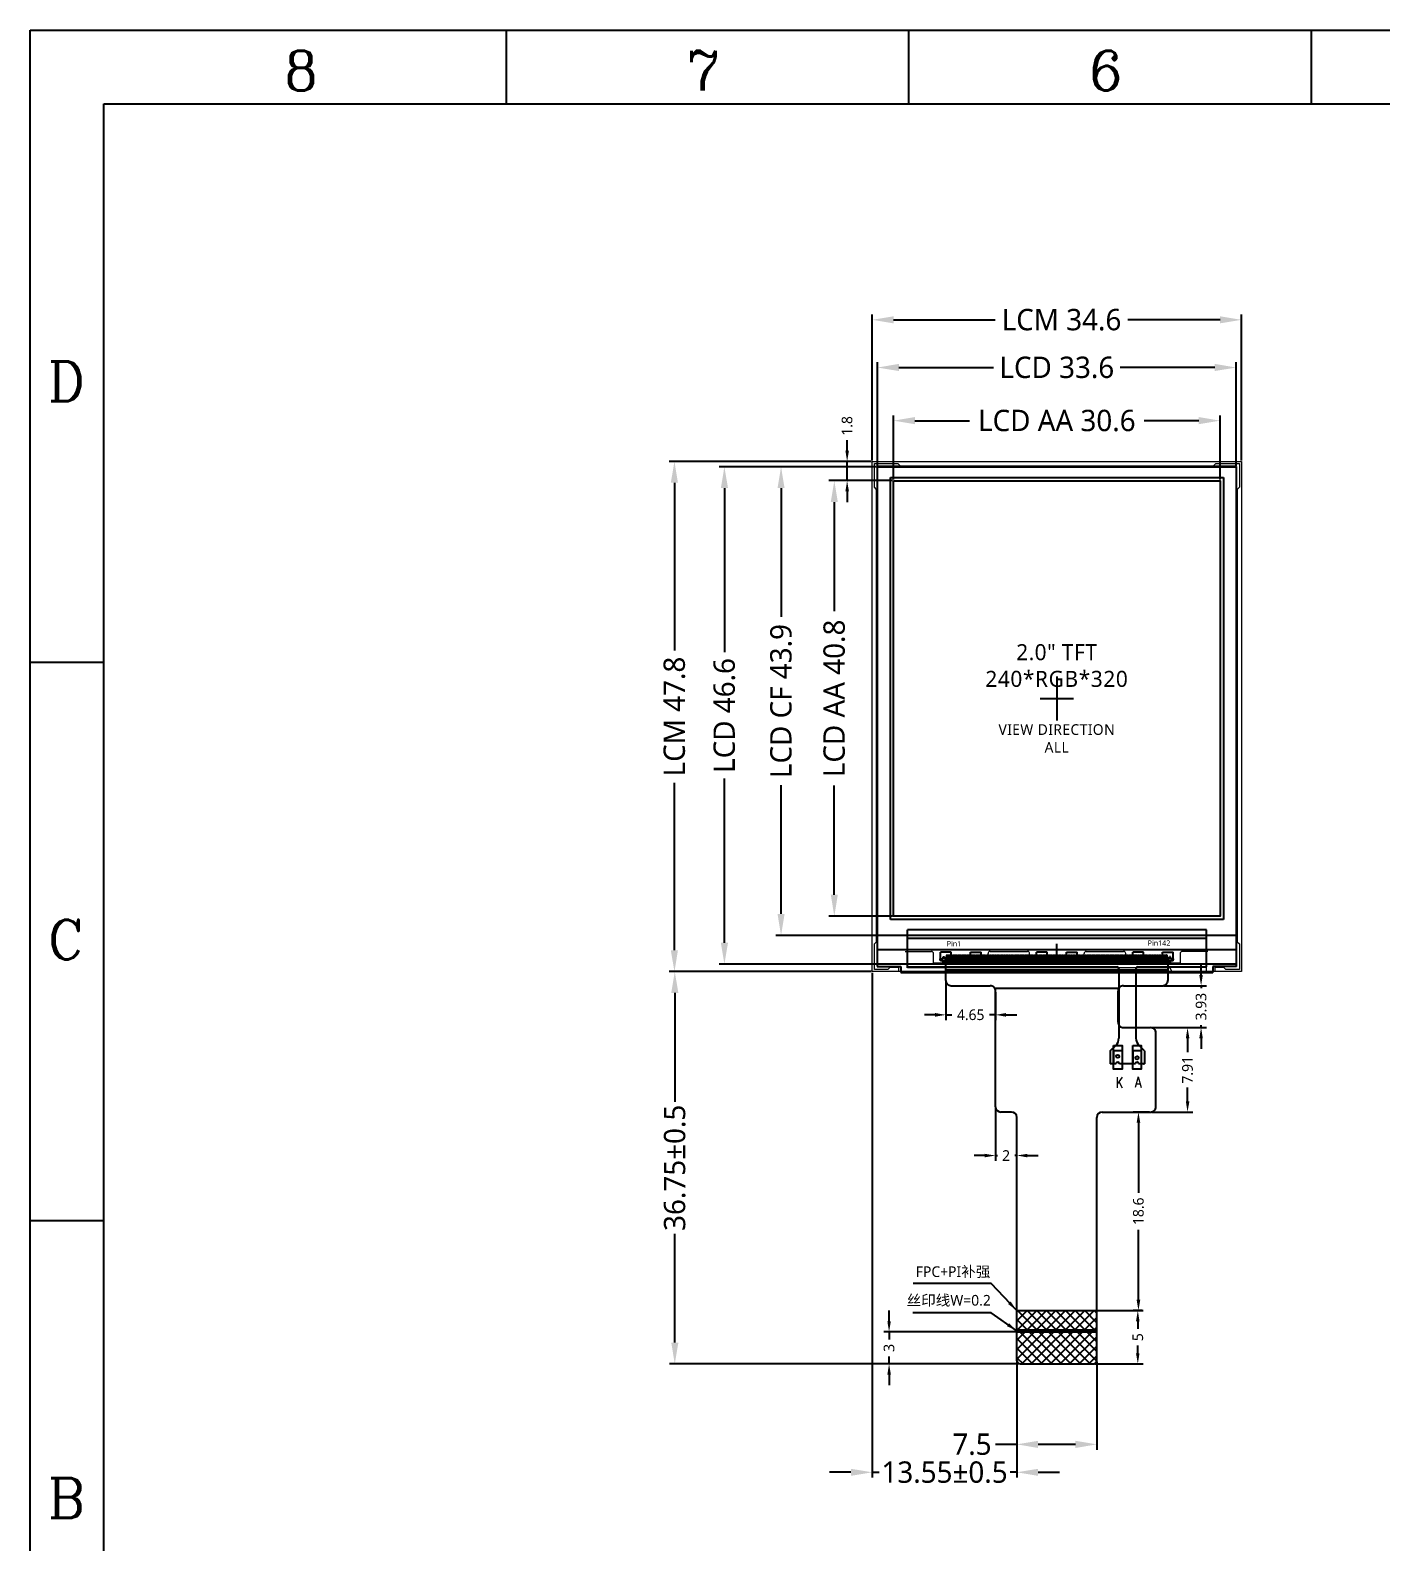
# Model space of a CAD drawing. Header units: millimetres. Extents: x 357 to 672, y 289 to 512.
# Drawn here: x 356.6 to 483.1, y 370.5 to 512.1 of the extents above; entities that cross this region are included whole.
import ezdxf

# ---------------------------------------------------------------- set-up
doc = ezdxf.new("R2010")
doc.units = ezdxf.units.MM
for name, color, linetype in [('1-标准图框', 40, 'Continuous'), ('2-BL', 7, 'Continuous'), ('2-BL-FPC', 40, 'Continuous'), ('3-LCD', 7, 'Continuous'), ('3-LCD-FPC', 7, 'Continuous'), ('6-标注', 7, 'Continuous')]:
    doc.layers.add(name, color=color, linetype=linetype)
doc.styles.add('HZ0', font='TXT.shx', dxfattribs={"width": 0.8, "bigfont": 'HZTXT0.shx'})
doc.styles.add('PIN文字1', font='', dxfattribs={"height": 4})
doc.styles.add('ROMANC', font='romanc.shx', dxfattribs={"bigfont": 'gbcbig.shx'})
doc.styles.get("Standard").update_dxf_attribs({"font": 'txt', "bigfont": 'gbcbig.shx'})
doc.styles.add('宋体', font='')
doc.styles.get('PIN文字1').set_extended_font_data('Microsoft YaHei')
doc.styles.get('宋体').set_extended_font_data('Microsoft YaHei')
doc.dimstyles.new('ZY-G1-0.1默认', dxfattribs={"dimtxt": 1, "dimasz": 1, "dimexe": 0.5, "dimexo": 0.1, "dimgap": 0.5, "dimtad": 0, "dimdsep": 46, "dimtxsty": '宋体', "dimcen": 2, "dimclrd": 7, "dimclre": 7, "dimclrt": 7, "dimadec": 0, "dimazin": 2, "dimtp": 0.1, "dimtm": 0.1, "dimtfac": 1, "dimtmove": 0, "dimatfit": 3, "dimfxl": 1, "dimtolj": 1, "dimarcsym": 0})
doc.dimstyles.new('ZY-G2-0.1默认', dxfattribs={"dimtxt": 2, "dimasz": 2, "dimexe": 0.5, "dimexo": 0.1, "dimgap": 0.5, "dimtad": 0, "dimdsep": 46, "dimtxsty": '宋体', "dimcen": 2, "dimclrd": 7, "dimclre": 7, "dimclrt": 7, "dimadec": 0, "dimazin": 2, "dimtp": 0.1, "dimtm": 0.1, "dimtfac": 1, "dimtmove": 0, "dimatfit": 3, "dimfxl": 1, "dimtolj": 1, "dimarcsym": 0})
doc.dimstyles.new('ZY-G2-0.5', dxfattribs={"dimtxt": 2, "dimasz": 2, "dimexe": 0.5, "dimexo": 0.1, "dimgap": 0.1, "dimtad": 0, "dimdsep": 46, "dimtxsty": '宋体', "dimcen": 2, "dimclrd": 7, "dimclre": 7, "dimclrt": 7, "dimadec": 0, "dimazin": 2, "dimtol": 1, "dimtp": 0.5, "dimtm": 0.5, "dimtfac": 1, "dimtmove": 0, "dimatfit": 3, "dimfxl": 1, "dimtolj": 1, "dimarcsym": 0})

# ---------------------------------------------------------------- blocks, each defined once
blk = doc.blocks.new('ROUND_1039')
blk.add_lwpolyline([(0, 0, 1), (0, 0, 1)], format="xyb", close=True)
blk = doc.blocks.new('*D61')
at = {"layer": '6-标注', "color": 7, "lineweight": -2, "transparency": 16777216}
for p, q in [((435.45, 471.77), (435.45, 485.44)), ((437.45, 484.94), (446.98, 484.94)), ((468.05, 484.94), (459.39, 484.94)), ((470.05, 471.77), (470.05, 485.44))]:
    blk.add_line(p, q, dxfattribs=at)
at = {"layer": '6-标注', "color": 7, "transparency": 16777216}
for points in [[(437.45, 485.27), (437.45, 484.61), (435.45, 484.94)], [(468.05, 485.27), (468.05, 484.61), (470.05, 484.94)]]:
    blk.add_solid(points, dxfattribs=at)
at = {"layer": 'Defpoints', "color": 0, "transparency": 16777216}
for p in [(470.05, 484.94), (435.45, 471.67), (470.05, 471.67)]:
    blk.add_point(p, dxfattribs=at)
at = {"layer": '6-标注', "color": 7, "transparency": 16777216, "insert": (453.19, 484.94), "char_height": 2, "attachment_point": 5, "style": '宋体'}
blk.add_mtext('\\A1;LCM 34.6', dxfattribs=at)
blk = doc.blocks.new('*D62')
at = {"layer": '6-标注', "color": 7, "lineweight": -2, "transparency": 16777216}
for p, q in [((435.95, 471.27), (435.95, 480.97)), ((437.95, 480.47), (446.83, 480.47)), ((467.55, 480.47), (458.68, 480.47)), ((469.55, 471.27), (469.55, 480.97))]:
    blk.add_line(p, q, dxfattribs=at)
at = {"layer": '6-标注', "color": 7, "transparency": 16777216}
for points in [[(437.95, 480.81), (437.95, 480.14), (435.95, 480.47)], [(467.55, 480.81), (467.55, 480.14), (469.55, 480.47)]]:
    blk.add_solid(points, dxfattribs=at)
at = {"layer": 'Defpoints', "color": 0, "transparency": 16777216}
for p in [(469.55, 480.47), (435.95, 471.17), (469.55, 471.17)]:
    blk.add_point(p, dxfattribs=at)
at = {"layer": '6-标注', "color": 7, "transparency": 16777216, "insert": (452.75, 480.47), "char_height": 2, "attachment_point": 5, "style": '宋体'}
blk.add_mtext('\\A1;LCD 33.6', dxfattribs=at)
blk = doc.blocks.new('*D63')
at = {"layer": '6-标注', "color": 7, "lineweight": -2, "transparency": 16777216}
for p, q in [((437.45, 469.97), (437.45, 475.99)), ((468.05, 469.97), (468.05, 475.99)), ((439.45, 475.49), (444.58, 475.49)), ((466.05, 475.49), (460.93, 475.49))]:
    blk.add_line(p, q, dxfattribs=at)
at = {"layer": '6-标注', "color": 7, "transparency": 16777216}
for points in [[(439.45, 475.83), (439.45, 475.16), (437.45, 475.49)], [(466.05, 475.83), (466.05, 475.16), (468.05, 475.49)]]:
    blk.add_solid(points, dxfattribs=at)
at = {"layer": 'Defpoints', "color": 0, "transparency": 16777216}
for p in [(468.05, 475.49), (437.45, 469.87), (468.05, 469.87)]:
    blk.add_point(p, dxfattribs=at)
at = {"layer": '6-标注', "color": 7, "transparency": 16777216, "insert": (452.75, 475.49), "char_height": 2, "attachment_point": 5, "style": '宋体'}
blk.add_mtext('\\A1;LCD AA 30.6', dxfattribs=at)
blk = doc.blocks.new('*D64')
at = {"layer": '6-标注', "color": 7, "lineweight": -2, "transparency": 16777216}
for p, q in [((437.35, 469.87), (431.4, 469.87)), ((431.9, 467.87), (431.9, 457.63)), ((431.9, 431.07), (431.9, 441.3)), ((437.35, 429.07), (431.4, 429.07))]:
    blk.add_line(p, q, dxfattribs=at)
at = {"layer": '6-标注', "color": 7, "transparency": 16777216}
for points in [[(431.57, 467.87), (432.23, 467.87), (431.9, 469.87)], [(431.57, 431.07), (432.23, 431.07), (431.9, 429.07)]]:
    blk.add_solid(points, dxfattribs=at)
at = {"layer": 'Defpoints', "color": 0, "transparency": 16777216}
for p in [(437.45, 469.87), (431.9, 429.07), (437.45, 429.07)]:
    blk.add_point(p, dxfattribs=at)
at = {"layer": '6-标注', "color": 7, "transparency": 16777216, "insert": (431.9, 449.47), "char_height": 2, "attachment_point": 5, "rotation": 90, "style": '宋体'}
blk.add_mtext('\\A1;LCD AA 40.8', dxfattribs=at)
blk = doc.blocks.new('*D65')
at = {"layer": '6-标注', "color": 7, "lineweight": -2, "transparency": 16777216}
for p, q in [((435.85, 471.17), (426.41, 471.17)), ((426.91, 469.17), (426.91, 457.1)), ((426.91, 429.27), (426.91, 441.33)), ((435.85, 427.27), (426.41, 427.27))]:
    blk.add_line(p, q, dxfattribs=at)
at = {"layer": '6-标注', "color": 7, "transparency": 16777216}
for points in [[(426.58, 469.17), (427.24, 469.17), (426.91, 471.17)], [(426.58, 429.27), (427.24, 429.27), (426.91, 427.27)]]:
    blk.add_solid(points, dxfattribs=at)
at = {"layer": 'Defpoints', "color": 0, "transparency": 16777216}
for p in [(426.91, 471.17), (435.95, 471.17), (435.95, 427.27)]:
    blk.add_point(p, dxfattribs=at)
at = {"layer": '6-标注', "color": 7, "transparency": 16777216, "insert": (426.91, 449.22), "char_height": 2, "attachment_point": 5, "rotation": 90, "style": '宋体'}
blk.add_mtext('\\A1;LCD CF 43.9', dxfattribs=at)
blk = doc.blocks.new('*D66')
at = {"layer": '6-标注', "color": 7, "lineweight": -2, "transparency": 16777216}
for p, q in [((435.85, 471.17), (421.1, 471.17)), ((421.6, 469.17), (421.6, 453.79)), ((421.6, 426.57), (421.6, 441.95)), ((435.85, 424.57), (421.1, 424.57))]:
    blk.add_line(p, q, dxfattribs=at)
at = {"layer": '6-标注', "color": 7, "transparency": 16777216}
for points in [[(421.27, 469.17), (421.94, 469.17), (421.6, 471.17)], [(421.27, 426.57), (421.94, 426.57), (421.6, 424.57)]]:
    blk.add_solid(points, dxfattribs=at)
at = {"layer": 'Defpoints', "color": 0, "transparency": 16777216}
for p in [(421.6, 471.17), (435.95, 471.17), (435.95, 424.57)]:
    blk.add_point(p, dxfattribs=at)
at = {"layer": '6-标注', "color": 7, "transparency": 16777216, "insert": (421.6, 447.87), "char_height": 2, "attachment_point": 5, "rotation": 90, "style": '宋体'}
blk.add_mtext('\\A1;LCD 46.6', dxfattribs=at)
blk = doc.blocks.new('*D67')
at = {"layer": '6-标注', "color": 7, "lineweight": -2, "transparency": 16777216}
for p, q in [((435.35, 471.67), (416.42, 471.67)), ((416.92, 469.67), (416.92, 453.96)), ((416.92, 425.87), (416.92, 441.57)), ((435.35, 423.87), (416.42, 423.87))]:
    blk.add_line(p, q, dxfattribs=at)
at = {"layer": '6-标注', "color": 7, "transparency": 16777216}
for points in [[(416.58, 469.67), (417.25, 469.67), (416.92, 471.67)], [(416.58, 425.87), (417.25, 425.87), (416.92, 423.87)]]:
    blk.add_solid(points, dxfattribs=at)
at = {"layer": 'Defpoints', "color": 0, "transparency": 16777216}
for p in [(416.92, 471.67), (435.45, 471.67), (435.45, 423.87)]:
    blk.add_point(p, dxfattribs=at)
at = {"layer": '6-标注', "color": 7, "transparency": 16777216, "insert": (416.92, 447.77), "char_height": 2, "attachment_point": 5, "rotation": 90, "style": '宋体'}
blk.add_mtext('\\A1;LCM 47.8', dxfattribs=at)
blk = doc.blocks.new('*D68')
at = {"layer": '6-标注', "color": 7, "lineweight": -2, "transparency": 16777216}
for p, q in [((433.1, 472.67), (433.1, 473.67)), ((433.87, 471.67), (432.6, 471.67)), ((433.1, 469.87), (433.1, 471.67)), ((433.87, 469.87), (432.6, 469.87)), ((433.1, 468.87), (433.1, 467.87))]:
    blk.add_line(p, q, dxfattribs=at)
at = {"layer": '6-标注', "color": 7, "transparency": 16777216}
for points in [[(432.94, 472.67), (433.27, 472.67), (433.1, 471.67)], [(432.94, 468.87), (433.27, 468.87), (433.1, 469.87)]]:
    blk.add_solid(points, dxfattribs=at)
at = {"layer": 'Defpoints', "color": 0, "transparency": 16777216}
for p in [(433.1, 471.67), (433.97, 471.67), (433.97, 469.87)]:
    blk.add_point(p, dxfattribs=at)
at = {"layer": '6-标注', "color": 7, "transparency": 16777216, "insert": (433.1, 475), "char_height": 1, "attachment_point": 5, "rotation": 90, "style": '宋体'}
blk.add_mtext('\\A1;1.8', dxfattribs=at)
blk = doc.blocks.new('*D71')
at = {"layer": '3-LCD-FPC', "color": 7, "lineweight": -2, "transparency": 16777216}
for p, q in [((435.35, 423.87), (416.45, 423.87)), ((416.95, 421.87), (416.95, 411.67)), ((416.95, 389.12), (416.95, 399.31)), ((449.2, 387.12), (416.45, 387.12))]:
    blk.add_line(p, q, dxfattribs=at)
at = {"layer": '3-LCD-FPC', "color": 7, "transparency": 16777216}
for points in [[(416.62, 421.87), (417.29, 421.87), (416.95, 423.87)], [(416.62, 389.12), (417.29, 389.12), (416.95, 387.12)]]:
    blk.add_solid(points, dxfattribs=at)
at = {"layer": 'Defpoints', "color": 0, "transparency": 16777216}
for p in [(435.45, 423.87), (416.95, 387.12), (449.3, 387.12)]:
    blk.add_point(p, dxfattribs=at)
at = {"layer": '3-LCD-FPC', "color": 7, "transparency": 16777216, "insert": (416.95, 405.49), "char_height": 2, "attachment_point": 5, "rotation": 90, "style": '宋体'}
blk.add_mtext('\\A1;36.75±0.5', dxfattribs=at)
blk = doc.blocks.new('*D72')
at = {"layer": '3-LCD-FPC', "color": 7, "lineweight": -2, "transparency": 16777216}
for p, q in [((435.45, 423.77), (435.45, 376.46)), ((449, 387.32), (449, 376.46)), ((433.45, 376.96), (431.45, 376.96)), ((435.45, 376.96), (436.09, 376.96)), ((449, 376.96), (448.37, 376.96)), ((451, 376.96), (453, 376.96))]:
    blk.add_line(p, q, dxfattribs=at)
at = {"layer": '3-LCD-FPC', "color": 7, "transparency": 16777216}
for points in [[(433.45, 377.29), (433.45, 376.63), (435.45, 376.96)], [(451, 377.29), (451, 376.63), (449, 376.96)]]:
    blk.add_solid(points, dxfattribs=at)
at = {"layer": 'Defpoints', "color": 0, "transparency": 16777216}
for p in [(435.45, 423.87), (449, 387.42), (449, 376.96)]:
    blk.add_point(p, dxfattribs=at)
at = {"layer": '3-LCD-FPC', "color": 7, "transparency": 16777216, "insert": (442.23, 376.96), "char_height": 2, "attachment_point": 5, "style": '宋体'}
blk.add_mtext('\\A1;13.55±0.5', dxfattribs=at)
blk = doc.blocks.new('*D73')
at = {"layer": '3-LCD-FPC', "color": 7, "lineweight": -2, "transparency": 16777216}
for p, q in [((456.6, 392.12), (460.84, 392.12)), ((460.34, 391.12), (460.34, 390.4)), ((460.34, 388.12), (460.34, 388.83)), ((456.3, 387.12), (460.84, 387.12))]:
    blk.add_line(p, q, dxfattribs=at)
at = {"layer": '3-LCD-FPC', "color": 7, "transparency": 16777216}
for points in [[(460.17, 391.12), (460.5, 391.12), (460.34, 392.12)], [(460.17, 388.12), (460.5, 388.12), (460.34, 387.12)]]:
    blk.add_solid(points, dxfattribs=at)
at = {"layer": 'Defpoints', "color": 0, "transparency": 16777216}
for p in [(456.5, 392.12), (456.2, 387.12), (460.34, 387.12)]:
    blk.add_point(p, dxfattribs=at)
at = {"layer": '3-LCD-FPC', "color": 7, "transparency": 16777216, "insert": (460.34, 389.62), "char_height": 1, "attachment_point": 5, "rotation": 90, "style": '宋体'}
blk.add_mtext('\\A1;5', dxfattribs=at)
blk = doc.blocks.new('*D74')
at = {"layer": '3-LCD-FPC', "color": 7, "lineweight": -2, "transparency": 16777216}
for p, q in [((449, 387.32), (449, 379.08)), ((456.5, 387.32), (456.5, 379.08)), ((449, 379.58), (447, 379.58)), ((454.5, 379.58), (451, 379.58))]:
    blk.add_line(p, q, dxfattribs=at)
at = {"layer": '3-LCD-FPC', "color": 7, "transparency": 16777216}
for points in [[(451, 379.91), (451, 379.24), (449, 379.58)], [(454.5, 379.91), (454.5, 379.24), (456.5, 379.58)]]:
    blk.add_solid(points, dxfattribs=at)
at = {"layer": 'Defpoints', "color": 0, "transparency": 16777216}
for p in [(449, 387.42), (456.5, 387.42), (449, 379.58)]:
    blk.add_point(p, dxfattribs=at)
at = {"layer": '3-LCD-FPC', "color": 7, "transparency": 16777216, "insert": (444.8, 379.58), "char_height": 2, "attachment_point": 5, "style": '宋体'}
blk.add_mtext('\\A1;7.5', dxfattribs=at)
blk = doc.blocks.new('*D75')
at = {"layer": '3-LCD-FPC', "color": 7, "lineweight": -2, "transparency": 16777216}
for p, q in [((461.43, 410.71), (459.9, 410.71)), ((460.4, 409.71), (460.4, 403.14)), ((460.4, 393.12), (460.4, 399.69)), ((460.74, 392.12), (459.9, 392.12))]:
    blk.add_line(p, q, dxfattribs=at)
at = {"layer": '3-LCD-FPC', "color": 7, "transparency": 16777216}
for points in [[(460.23, 409.71), (460.57, 409.71), (460.4, 410.71)], [(460.23, 393.12), (460.57, 393.12), (460.4, 392.12)]]:
    blk.add_solid(points, dxfattribs=at)
at = {"layer": 'Defpoints', "color": 0, "transparency": 16777216}
for p in [(461.53, 410.71), (460.4, 392.12), (460.84, 392.12)]:
    blk.add_point(p, dxfattribs=at)
at = {"layer": '3-LCD-FPC', "color": 7, "transparency": 16777216, "insert": (460.4, 401.42), "char_height": 1, "attachment_point": 5, "rotation": 90, "style": '宋体'}
blk.add_mtext('\\A1;18.6', dxfattribs=at)
blk = doc.blocks.new('*D76')
at = {"layer": '3-LCD-FPC', "color": 7, "lineweight": -2, "transparency": 16777216}
for p, q in [((461.63, 418.63), (465.5, 418.63)), ((465, 417.63), (465, 416.31)), ((465, 411.71), (465, 413.02)), ((461.63, 410.71), (465.5, 410.71))]:
    blk.add_line(p, q, dxfattribs=at)
at = {"layer": '3-LCD-FPC', "color": 7, "transparency": 16777216}
for points in [[(464.84, 417.63), (465.17, 417.63), (465, 418.63)], [(464.84, 411.71), (465.17, 411.71), (465, 410.71)]]:
    blk.add_solid(points, dxfattribs=at)
at = {"layer": 'Defpoints', "color": 0, "transparency": 16777216}
for p in [(461.53, 418.63), (465, 418.63), (461.53, 410.71)]:
    blk.add_point(p, dxfattribs=at)
at = {"layer": '3-LCD-FPC', "color": 7, "transparency": 16777216, "insert": (465, 414.67), "char_height": 1, "attachment_point": 5, "rotation": 90, "style": '宋体'}
blk.add_mtext('\\A1;7.91', dxfattribs=at)
blk = doc.blocks.new('*D77')
at = {"layer": '3-LCD-FPC', "color": 7, "lineweight": -2, "transparency": 16777216}
for p, q in [((466.27, 423.55), (466.27, 424.55)), ((462.75, 422.55), (466.77, 422.55)), ((466.27, 422.55), (466.27, 422.32)), ((465.1, 418.63), (466.77, 418.63)), ((466.27, 418.63), (466.27, 418.86)), ((466.27, 417.63), (466.27, 416.63))]:
    blk.add_line(p, q, dxfattribs=at)
at = {"layer": '3-LCD-FPC', "color": 7, "transparency": 16777216}
for points in [[(466.1, 423.55), (466.43, 423.55), (466.27, 422.55)], [(466.1, 417.63), (466.43, 417.63), (466.27, 418.63)]]:
    blk.add_solid(points, dxfattribs=at)
at = {"layer": 'Defpoints', "color": 0, "transparency": 16777216}
for p in [(462.65, 422.55), (465, 418.63), (466.27, 418.63)]:
    blk.add_point(p, dxfattribs=at)
at = {"layer": '3-LCD-FPC', "color": 7, "transparency": 16777216, "insert": (466.27, 420.59), "char_height": 1, "attachment_point": 5, "rotation": 90, "style": '宋体'}
blk.add_mtext('\\A1;3.93', dxfattribs=at)
blk = doc.blocks.new('*D78')
at = {"layer": '3-LCD-FPC', "color": 7, "lineweight": -2, "transparency": 16777216}
for p, q in [((442.35, 422.95), (442.35, 419.32)), ((447, 421.95), (447, 419.32)), ((441.35, 419.82), (440.35, 419.82)), ((442.35, 419.82), (442.91, 419.82)), ((447, 419.82), (446.44, 419.82)), ((448, 419.82), (449, 419.82))]:
    blk.add_line(p, q, dxfattribs=at)
at = {"layer": '3-LCD-FPC', "color": 7, "transparency": 16777216}
for points in [[(441.35, 419.99), (441.35, 419.65), (442.35, 419.82)], [(448, 419.99), (448, 419.65), (447, 419.82)]]:
    blk.add_solid(points, dxfattribs=at)
at = {"layer": 'Defpoints', "color": 0, "transparency": 16777216}
for p in [(442.35, 423.05), (447, 422.05), (447, 419.82)]:
    blk.add_point(p, dxfattribs=at)
at = {"layer": '3-LCD-FPC', "color": 7, "transparency": 16777216, "insert": (444.68, 419.82), "char_height": 1, "attachment_point": 5, "style": '宋体'}
blk.add_mtext('\\A1;4.65', dxfattribs=at)
blk = doc.blocks.new('*D79')
at = {"layer": '3-LCD-FPC', "color": 7, "lineweight": -2, "transparency": 16777216}
for p, q in [((447, 411.11), (447, 406.14)), ((446, 406.64), (445, 406.64)), ((447, 406.64), (447.19, 406.64)), ((449, 406.64), (448.82, 406.64)), ((449, 406.13), (449, 407.14)), ((450, 406.64), (451, 406.64))]:
    blk.add_line(p, q, dxfattribs=at)
at = {"layer": '3-LCD-FPC', "color": 7, "transparency": 16777216}
for points in [[(446, 406.8), (446, 406.47), (447, 406.64)], [(450, 406.8), (450, 406.47), (449, 406.64)]]:
    blk.add_solid(points, dxfattribs=at)
at = {"layer": 'Defpoints', "color": 0, "transparency": 16777216}
for p in [(447, 411.21), (449, 406.64), (449, 406.03)]:
    blk.add_point(p, dxfattribs=at)
at = {"layer": '3-LCD-FPC', "color": 7, "transparency": 16777216, "insert": (448, 406.64), "char_height": 1, "attachment_point": 5, "style": '宋体'}
blk.add_mtext('\\A1;2', dxfattribs=at)
blk = doc.blocks.new('*D85')
at = {"layer": '3-LCD-FPC', "color": 7, "lineweight": -2, "transparency": 16777216}
for p, q in [((437.03, 391.12), (437.03, 392.12)), ((448.9, 390.12), (436.53, 390.12)), ((437.03, 390.12), (437.03, 389.41)), ((449.2, 387.12), (436.53, 387.12)), ((437.03, 387.12), (437.03, 387.82)), ((437.03, 386.12), (437.03, 385.12))]:
    blk.add_line(p, q, dxfattribs=at)
at = {"layer": '3-LCD-FPC', "color": 7, "transparency": 16777216}
for points in [[(436.87, 391.12), (437.2, 391.12), (437.03, 390.12)], [(436.87, 386.12), (437.2, 386.12), (437.03, 387.12)]]:
    blk.add_solid(points, dxfattribs=at)
at = {"layer": 'Defpoints', "color": 0, "transparency": 16777216}
for p in [(437.03, 390.12), (449, 390.12), (449.3, 387.12)]:
    blk.add_point(p, dxfattribs=at)
at = {"layer": '3-LCD-FPC', "color": 7, "transparency": 16777216, "insert": (437.03, 388.62), "char_height": 1, "attachment_point": 5, "rotation": 90, "style": '宋体'}
blk.add_mtext('\\A1;3', dxfattribs=at)
blk = doc.blocks.new('*U86')
at = {"layer": '3-LCD', "color": 4}
blk.add_lwpolyline([(-0.05, -0.35), (0.05, -0.35), (0.05, 0.35), (-0.05, 0.35)], close=True, dxfattribs=at)
blk = doc.blocks.new('*U87')
at = {"layer": '3-LCD-FPC', "color": 0, "linetype": 'ByBlock', "lineweight": -2, "transparency": 16777216}
for p in [(0, 0), (0.146, 0), (0.292, 0), (0.438, 0), (0.584, 0)]:
    blk.add_blockref('*U86', p, dxfattribs=at)
blk = doc.blocks.new('*U88')
at = {"layer": '3-LCD', "color": 4}
blk.add_lwpolyline([(-0.05, -0.35), (0.05, -0.35), (0.05, 0.35), (-0.05, 0.35)], close=True, dxfattribs=at)
blk = doc.blocks.new('*U89')
at = {"layer": '3-LCD-FPC', "color": 0, "linetype": 'ByBlock', "lineweight": -2, "transparency": 16777216}
for p in [(-0.584, 0), (-0.438, 0), (-0.292, 0), (-0.146, 0), (0, 0)]:
    blk.add_blockref('*U88', p, dxfattribs=at)

msp = doc.modelspace()

# ---------------------------------------------------------------- hatches: boundary and pattern name
at = {"layer": '3-LCD-FPC'}
h = msp.add_hatch(dxfattribs=at)
h.set_pattern_fill('ANSI37', color=41, scale=0.2)
h.set_pattern_definition([(45, (370.94765, 310.39744), (-0.4490128, 0.4490128), []), (135, (370.94765, 310.39744), (-0.4490128, -0.4490128), [])])
h.paths.add_polyline_path([(456.504, 392.117), (449.004, 392.117), (449.004, 387.117), (456.504, 387.117)])
h = msp.add_hatch(color=0, dxfattribs=at)
h.dxf.hatch_style = 1
h.paths.add_polyline_path([(456.504, 390.317), (449.004, 390.317), (449.004, 390.117), (456.504, 390.117)])

# ---------------------------------------------------------------- linework, layer by layer
at = {"layer": '1-标准图框', "color": 7}
for p, q in [((401.175, 505.167), (401.175, 512.072)), ((438.89, 505.167), (438.89, 512.072)), ((476.605, 505.167), (476.605, 512.072)), ((363.459, 452.843), (356.554, 452.843)), ((363.459, 400.52), (356.554, 400.52))]:
    msp.add_line(p, q, dxfattribs=at)
for points in [[(356.554, 512.072), (672.088, 512.072), (672.088, 288.967), (356.554, 288.967)], [(363.459, 505.167), (665.183, 505.167), (665.183, 295.873), (363.459, 295.873)]]:
    msp.add_lwpolyline(points, close=True, dxfattribs=at)
at = {"layer": '2-BL', "lineweight": 0}
for p, q in [((435.454, 423.867), (435.454, 471.667)), ((435.454, 471.667), (470.054, 471.667)), ((470.054, 471.667), (470.054, 423.867)), ((435.654, 469.257), (435.654, 471.467)), ((435.654, 471.467), (437.864, 471.467)), ((437.864, 471.467), (438.064, 471.267)), ((438.064, 471.267), (467.444, 471.267)), ((467.444, 471.267), (467.644, 471.467)), ((467.644, 471.467), (469.854, 471.467)), ((469.854, 471.467), (469.854, 469.257)), ((435.854, 469.057), (435.654, 469.257)), ((435.854, 426.677), (435.854, 469.057)), ((469.854, 469.257), (469.654, 469.057)), ((469.654, 469.057), (469.654, 426.677)), ((435.654, 426.477), (435.854, 426.677)), ((435.654, 424.067), (435.654, 426.477)), ((469.654, 426.677), (469.854, 426.477)), ((469.854, 426.477), (469.854, 424.067)), ((438.532, 425.767), (441.004, 425.767)), ((438.754, 424.217), (438.754, 425.767)), ((441.204, 424.667), (441.204, 425.567)), ((446.304, 424.667), (446.304, 425.567)), ((446.504, 425.767), (450.004, 425.767)), ((450.204, 424.667), (450.204, 425.567)), ((455.304, 424.667), (455.304, 425.567)), ((455.504, 425.767), (459.004, 425.767)), ((459.204, 424.667), (459.204, 425.567)), ((464.304, 425.567), (464.304, 424.667)), ((466.9, 425.767), (464.504, 425.767)), ((466.754, 425.767), (466.754, 423.867)), ((470.054, 423.867), (435.454, 423.867)), ((436.912, 424.067), (435.654, 424.067)), ((437.112, 424.267), (436.912, 424.067)), ((437.957, 424.267), (437.112, 424.267)), ((437.957, 423.867), (437.957, 424.267)), ((463.254, 424.217), (438.754, 424.217)), ((446.304, 424.667), (441.204, 424.667)), ((455.304, 424.667), (450.204, 424.667)), ((464.304, 424.667), (459.204, 424.667)), ((463.454, 424.017), (463.454, 423.867)), ((468.396, 424.267), (467.551, 424.267)), ((467.551, 424.267), (467.551, 423.867)), ((468.596, 424.067), (468.396, 424.267)), ((469.854, 424.067), (468.596, 424.067))]:
    msp.add_line(p, q, dxfattribs=at)
at = {"layer": '2-BL', "color": 6}
for p, q in [((435.929, 471.197), (435.929, 424.342)), ((469.579, 471.197), (435.929, 471.197)), ((469.579, 424.342), (469.579, 471.197)), ((437.154, 428.767), (437.154, 470.167)), ((437.154, 470.167), (468.354, 470.167)), ((468.354, 470.167), (468.354, 428.767)), ((468.354, 428.767), (437.154, 428.767)), ((435.929, 425.942), (469.579, 425.942)), ((435.929, 424.342), (438.129, 424.342)), ((438.129, 424.342), (438.129, 423.792)), ((438.129, 423.792), (467.379, 423.792)), ((469.579, 424.342), (467.379, 424.342)), ((467.379, 424.342), (467.379, 423.792))]:
    msp.add_line(p, q, dxfattribs=at)
at = {"layer": '2-BL', "color": 3}
for p, q in [((438.754, 424.317), (438.754, 427.782)), ((466.764, 427.782), (438.754, 427.782)), ((466.764, 424.317), (466.764, 427.782)), ((466.764, 426.982), (438.754, 426.982)), ((441.859, 424.882), (441.859, 425.682)), ((442.859, 425.682), (441.859, 425.682)), ((442.859, 424.882), (441.859, 424.882)), ((442.859, 424.882), (442.859, 425.682)), ((444.659, 424.882), (444.659, 425.682)), ((444.659, 425.682), (445.659, 425.682)), ((445.659, 424.882), (444.659, 424.882)), ((445.659, 424.882), (445.659, 425.682)), ((450.859, 424.882), (450.859, 425.682)), ((451.859, 425.682), (450.859, 425.682)), ((451.859, 424.882), (450.859, 424.882)), ((451.859, 424.882), (451.859, 425.682)), ((453.659, 424.882), (453.659, 425.682)), ((453.659, 425.682), (454.659, 425.682)), ((454.659, 424.882), (453.659, 424.882)), ((454.659, 424.882), (454.659, 425.682)), ((459.859, 424.882), (459.859, 425.682)), ((460.859, 425.682), (459.859, 425.682)), ((460.859, 424.882), (459.859, 424.882)), ((460.859, 424.882), (460.859, 425.682)), ((462.659, 424.882), (462.659, 425.682)), ((462.659, 425.682), (463.659, 425.682)), ((463.659, 424.882), (462.659, 424.882)), ((463.659, 424.882), (463.659, 425.682)), ((438.754, 424.317), (458.359, 424.317)), ((458.559, 424.117), (458.559, 418.89)), ((460.159, 424.117), (460.159, 418.626)), ((460.359, 424.317), (466.764, 424.317))]:
    msp.add_line(p, q, dxfattribs=at)
at = {"layer": '2-BL'}
msp.add_line((438.754, 424.217), (438.754, 424.317), dxfattribs=at)
at = {"layer": '2-BL', "lineweight": 0}
for centre, start, end in [((441.004, 425.567), 360, 90), ((446.504, 425.567), 90, 180), ((450.004, 425.567), 0, 90), ((455.504, 425.567), 90, 180), ((459.004, 425.567), 360, 90), ((464.504, 425.567), 90, 180), ((463.254, 424.017), 360, 90)]:
    msp.add_arc(centre, 0.2, start, end, dxfattribs=at)
at = {"layer": '2-BL', "color": 3}
for centre, start, end in [((458.359, 424.117), 0.00063, 90), ((460.359, 424.117), 90, 180.00023)]:
    msp.add_arc(centre, 0.2, start, end, dxfattribs=at)
at = {"layer": '2-BL-FPC', "color": 3}
for p, q in [((458.564, 423.867), (458.564, 417.651)), ((460.164, 423.867), (460.164, 417.651)), ((457.764, 416.437), (458.271, 416.944)), ((457.764, 416.437), (457.764, 415.237)), ((458.064, 416.437), (458.064, 415.237)), ((458.864, 416.437), (458.064, 416.437)), ((458.864, 416.437), (458.864, 415.237)), ((459.864, 416.437), (459.864, 415.237)), ((460.664, 416.437), (459.864, 416.437)), ((460.964, 416.437), (460.457, 416.944)), ((460.664, 416.437), (460.664, 415.237)), ((460.964, 416.437), (460.964, 415.237)), ((457.864, 415.237), (457.764, 415.237)), ((458.314, 415.237), (457.864, 415.237)), ((458.864, 415.237), (458.614, 415.237)), ((459.864, 415.237), (458.864, 415.237)), ((460.114, 415.237), (459.864, 415.237)), ((460.864, 415.237), (460.414, 415.237)), ((460.864, 415.237), (460.964, 415.237))]:
    msp.add_line(p, q, dxfattribs=at)
for centre in [(458.464, 415.937), (460.264, 415.787)]:
    msp.add_circle(centre, 0.15, dxfattribs=at)
for centre, radius, start, end in [((457.564, 417.651), 1, 315, 359.99977), ((461.164, 417.651), 1, 179.99937, 225), ((458.464, 415.237), 0.15, 0, 180), ((460.264, 415.237), 0.15, 0, 180)]:
    msp.add_arc(centre, radius, start, end, dxfattribs=at)
at = {"layer": '3-LCD', "color": 7}
for p, q in [((452.754, 451.537), (452.754, 447.397)), ((451.194, 449.467), (454.314, 449.467))]:
    msp.add_line(p, q, dxfattribs=at)
at = {"layer": '3-LCD', "color": 4}
for p, q in [((452.754, 451.507), (452.754, 447.427)), ((451.224, 449.467), (454.284, 449.467)), ((441.811, 424.967), (441.811, 425.067)), ((441.811, 425.067), (442.111, 425.067)), ((442.111, 424.967), (441.811, 424.967)), ((442.111, 425.067), (442.111, 425.267)), ((442.111, 425.267), (442.211, 425.267)), ((442.111, 424.767), (442.111, 424.967)), ((442.211, 425.267), (442.211, 425.067)), ((442.211, 425.067), (442.412, 425.067)), ((442.211, 424.767), (442.211, 424.967)), ((442.211, 424.967), (442.412, 424.967)), ((463.297, 425.067), (463.096, 425.067)), ((463.297, 424.967), (463.096, 424.967)), ((463.397, 425.267), (463.297, 425.267)), ((463.297, 425.267), (463.297, 425.067)), ((463.297, 424.767), (463.297, 424.967)), ((463.397, 425.067), (463.397, 425.267)), ((463.697, 425.067), (463.397, 425.067)), ((463.397, 424.767), (463.397, 424.967)), ((463.397, 424.967), (463.697, 424.967)), ((463.697, 424.967), (463.697, 425.067)), ((435.954, 424.567), (435.954, 424.667)), ((442.111, 424.767), (442.211, 424.767)), ((463.397, 424.767), (463.297, 424.767))]:
    msp.add_line(p, q, dxfattribs=at)
for points in [[(435.954, 471.167), (469.554, 471.167), (469.554, 424.567), (435.954, 424.567)], [(435.954, 471.167), (469.554, 471.167), (469.554, 427.267), (435.954, 427.267)], [(437.454, 469.867), (468.054, 469.867), (468.054, 429.067), (437.454, 429.067)], [(443.142, 424.667), (443.242, 424.667), (443.242, 425.367), (443.142, 425.367)], [(443.288, 424.667), (443.388, 424.667), (443.388, 425.367), (443.288, 425.367)], [(443.434, 424.667), (443.534, 424.667), (443.534, 425.367), (443.434, 425.367)], [(443.58, 424.667), (443.68, 424.667), (443.68, 425.367), (443.58, 425.367)], [(443.726, 424.667), (443.826, 424.667), (443.826, 425.367), (443.726, 425.367)], [(443.872, 424.667), (443.972, 424.667), (443.972, 425.367), (443.872, 425.367)], [(444.018, 424.667), (444.118, 424.667), (444.118, 425.367), (444.018, 425.367)], [(444.164, 424.667), (444.264, 424.667), (444.264, 425.367), (444.164, 425.367)], [(444.31, 424.667), (444.41, 424.667), (444.41, 425.367), (444.31, 425.367)], [(444.456, 424.667), (444.556, 424.667), (444.556, 425.367), (444.456, 425.367)], [(444.602, 424.667), (444.702, 424.667), (444.702, 425.367), (444.602, 425.367)], [(444.748, 424.667), (444.848, 424.667), (444.848, 425.367), (444.748, 425.367)], [(444.894, 424.667), (444.994, 424.667), (444.994, 425.367), (444.894, 425.367)], [(445.04, 424.667), (445.14, 424.667), (445.14, 425.367), (445.04, 425.367)], [(445.186, 424.667), (445.286, 424.667), (445.286, 425.367), (445.186, 425.367)], [(445.332, 424.667), (445.432, 424.667), (445.432, 425.367), (445.332, 425.367)], [(445.478, 424.667), (445.578, 424.667), (445.578, 425.367), (445.478, 425.367)], [(445.624, 424.667), (445.724, 424.667), (445.724, 425.367), (445.624, 425.367)], [(445.77, 424.667), (445.87, 424.667), (445.87, 425.367), (445.77, 425.367)], [(445.916, 424.667), (446.016, 424.667), (446.016, 425.367), (445.916, 425.367)], [(446.062, 424.667), (446.162, 424.667), (446.162, 425.367), (446.062, 425.367)], [(446.208, 424.667), (446.308, 424.667), (446.308, 425.367), (446.208, 425.367)], [(446.354, 424.667), (446.454, 424.667), (446.454, 425.367), (446.354, 425.367)], [(446.5, 424.667), (446.6, 424.667), (446.6, 425.367), (446.5, 425.367)], [(446.646, 424.667), (446.746, 424.667), (446.746, 425.367), (446.646, 425.367)], [(446.792, 424.667), (446.892, 424.667), (446.892, 425.367), (446.792, 425.367)], [(446.938, 424.667), (447.038, 424.667), (447.038, 425.367), (446.938, 425.367)], [(447.084, 424.667), (447.184, 424.667), (447.184, 425.367), (447.084, 425.367)], [(447.23, 424.667), (447.33, 424.667), (447.33, 425.367), (447.23, 425.367)], [(447.376, 424.667), (447.476, 424.667), (447.476, 425.367), (447.376, 425.367)], [(447.522, 424.667), (447.622, 424.667), (447.622, 425.367), (447.522, 425.367)], [(447.668, 424.667), (447.768, 424.667), (447.768, 425.367), (447.668, 425.367)], [(447.814, 424.667), (447.914, 424.667), (447.914, 425.367), (447.814, 425.367)], [(447.96, 424.667), (448.06, 424.667), (448.06, 425.367), (447.96, 425.367)], [(448.106, 424.667), (448.206, 424.667), (448.206, 425.367), (448.106, 425.367)], [(448.252, 424.667), (448.352, 424.667), (448.352, 425.367), (448.252, 425.367)], [(448.398, 424.667), (448.498, 424.667), (448.498, 425.367), (448.398, 425.367)], [(448.544, 424.667), (448.644, 424.667), (448.644, 425.367), (448.544, 425.367)], [(448.69, 424.667), (448.79, 424.667), (448.79, 425.367), (448.69, 425.367)], [(448.836, 424.667), (448.936, 424.667), (448.936, 425.367), (448.836, 425.367)], [(448.982, 424.667), (449.082, 424.667), (449.082, 425.367), (448.982, 425.367)], [(449.128, 424.667), (449.228, 424.667), (449.228, 425.367), (449.128, 425.367)], [(449.274, 424.667), (449.374, 424.667), (449.374, 425.367), (449.274, 425.367)], [(449.42, 424.667), (449.52, 424.667), (449.52, 425.367), (449.42, 425.367)], [(449.566, 424.667), (449.666, 424.667), (449.666, 425.367), (449.566, 425.367)], [(449.712, 424.667), (449.812, 424.667), (449.812, 425.367), (449.712, 425.367)], [(449.858, 424.667), (449.958, 424.667), (449.958, 425.367), (449.858, 425.367)], [(450.004, 424.667), (450.104, 424.667), (450.104, 425.367), (450.004, 425.367)], [(450.15, 424.667), (450.25, 424.667), (450.25, 425.367), (450.15, 425.367)], [(450.296, 424.667), (450.396, 424.667), (450.396, 425.367), (450.296, 425.367)], [(450.442, 424.667), (450.542, 424.667), (450.542, 425.367), (450.442, 425.367)], [(450.588, 424.667), (450.688, 424.667), (450.688, 425.367), (450.588, 425.367)], [(450.734, 424.667), (450.834, 424.667), (450.834, 425.367), (450.734, 425.367)], [(450.88, 424.667), (450.98, 424.667), (450.98, 425.367), (450.88, 425.367)], [(451.026, 424.667), (451.126, 424.667), (451.126, 425.367), (451.026, 425.367)], [(451.172, 424.667), (451.272, 424.667), (451.272, 425.367), (451.172, 425.367)], [(451.318, 424.667), (451.418, 424.667), (451.418, 425.367), (451.318, 425.367)], [(451.464, 424.667), (451.564, 424.667), (451.564, 425.367), (451.464, 425.367)], [(451.61, 424.667), (451.71, 424.667), (451.71, 425.367), (451.61, 425.367)], [(451.756, 424.667), (451.856, 424.667), (451.856, 425.367), (451.756, 425.367)], [(451.902, 424.667), (452.002, 424.667), (452.002, 425.367), (451.902, 425.367)], [(452.048, 424.667), (452.148, 424.667), (452.148, 425.367), (452.048, 425.367)], [(452.194, 424.667), (452.294, 424.667), (452.294, 425.367), (452.194, 425.367)], [(452.34, 424.667), (452.44, 424.667), (452.44, 425.367), (452.34, 425.367)], [(452.486, 424.667), (452.586, 424.667), (452.586, 425.367), (452.486, 425.367)], [(452.632, 424.667), (452.732, 424.667), (452.732, 425.367), (452.632, 425.367)], [(452.778, 424.667), (452.878, 424.667), (452.878, 425.367), (452.778, 425.367)], [(452.924, 424.667), (453.024, 424.667), (453.024, 425.367), (452.924, 425.367)], [(453.07, 424.667), (453.17, 424.667), (453.17, 425.367), (453.07, 425.367)], [(453.216, 424.667), (453.316, 424.667), (453.316, 425.367), (453.216, 425.367)], [(453.362, 424.667), (453.462, 424.667), (453.462, 425.367), (453.362, 425.367)], [(453.508, 424.667), (453.608, 424.667), (453.608, 425.367), (453.508, 425.367)], [(453.654, 424.667), (453.754, 424.667), (453.754, 425.367), (453.654, 425.367)], [(453.799, 424.667), (453.899, 424.667), (453.899, 425.367), (453.799, 425.367)], [(453.945, 424.667), (454.045, 424.667), (454.045, 425.367), (453.945, 425.367)], [(454.091, 424.667), (454.191, 424.667), (454.191, 425.367), (454.091, 425.367)], [(454.237, 424.667), (454.337, 424.667), (454.337, 425.367), (454.237, 425.367)], [(454.383, 424.667), (454.483, 424.667), (454.483, 425.367), (454.383, 425.367)], [(454.529, 424.667), (454.629, 424.667), (454.629, 425.367), (454.529, 425.367)], [(454.675, 424.667), (454.775, 424.667), (454.775, 425.367), (454.675, 425.367)], [(454.821, 424.667), (454.921, 424.667), (454.921, 425.367), (454.821, 425.367)], [(454.967, 424.667), (455.067, 424.667), (455.067, 425.367), (454.967, 425.367)], [(455.113, 424.667), (455.213, 424.667), (455.213, 425.367), (455.113, 425.367)], [(455.259, 424.667), (455.359, 424.667), (455.359, 425.367), (455.259, 425.367)], [(455.405, 424.667), (455.505, 424.667), (455.505, 425.367), (455.405, 425.367)], [(455.551, 424.667), (455.651, 424.667), (455.651, 425.367), (455.551, 425.367)], [(455.697, 424.667), (455.797, 424.667), (455.797, 425.367), (455.697, 425.367)], [(455.843, 424.667), (455.943, 424.667), (455.943, 425.367), (455.843, 425.367)], [(455.989, 424.667), (456.089, 424.667), (456.089, 425.367), (455.989, 425.367)], [(456.135, 424.667), (456.235, 424.667), (456.235, 425.367), (456.135, 425.367)], [(456.281, 424.667), (456.381, 424.667), (456.381, 425.367), (456.281, 425.367)], [(456.427, 424.667), (456.527, 424.667), (456.527, 425.367), (456.427, 425.367)], [(456.573, 424.667), (456.673, 424.667), (456.673, 425.367), (456.573, 425.367)], [(456.719, 424.667), (456.819, 424.667), (456.819, 425.367), (456.719, 425.367)], [(456.865, 424.667), (456.965, 424.667), (456.965, 425.367), (456.865, 425.367)], [(457.011, 424.667), (457.111, 424.667), (457.111, 425.367), (457.011, 425.367)], [(457.157, 424.667), (457.257, 424.667), (457.257, 425.367), (457.157, 425.367)], [(457.303, 424.667), (457.403, 424.667), (457.403, 425.367), (457.303, 425.367)], [(457.448, 424.667), (457.548, 424.667), (457.548, 425.367), (457.448, 425.367)], [(457.594, 424.667), (457.694, 424.667), (457.694, 425.367), (457.594, 425.367)], [(457.74, 424.667), (457.84, 424.667), (457.84, 425.367), (457.74, 425.367)], [(457.886, 424.667), (457.986, 424.667), (457.986, 425.367), (457.886, 425.367)], [(458.032, 424.667), (458.132, 424.667), (458.132, 425.367), (458.032, 425.367)], [(458.178, 424.667), (458.278, 424.667), (458.278, 425.367), (458.178, 425.367)], [(458.324, 424.667), (458.424, 424.667), (458.424, 425.367), (458.324, 425.367)], [(458.47, 424.667), (458.57, 424.667), (458.57, 425.367), (458.47, 425.367)], [(458.616, 424.667), (458.716, 424.667), (458.716, 425.367), (458.616, 425.367)], [(458.762, 424.667), (458.862, 424.667), (458.862, 425.367), (458.762, 425.367)], [(458.908, 424.667), (459.008, 424.667), (459.008, 425.367), (458.908, 425.367)], [(459.054, 424.667), (459.154, 424.667), (459.154, 425.367), (459.054, 425.367)], [(459.2, 424.667), (459.3, 424.667), (459.3, 425.367), (459.2, 425.367)], [(459.346, 424.667), (459.446, 424.667), (459.446, 425.367), (459.346, 425.367)], [(459.492, 424.667), (459.592, 424.667), (459.592, 425.367), (459.492, 425.367)], [(459.638, 424.667), (459.738, 424.667), (459.738, 425.367), (459.638, 425.367)], [(459.784, 424.667), (459.884, 424.667), (459.884, 425.367), (459.784, 425.367)], [(459.93, 424.667), (460.03, 424.667), (460.03, 425.367), (459.93, 425.367)], [(460.076, 424.667), (460.176, 424.667), (460.176, 425.367), (460.076, 425.367)], [(460.222, 424.667), (460.322, 424.667), (460.322, 425.367), (460.222, 425.367)], [(460.368, 424.667), (460.468, 424.667), (460.468, 425.367), (460.368, 425.367)], [(460.514, 424.667), (460.614, 424.667), (460.614, 425.367), (460.514, 425.367)], [(460.66, 424.667), (460.76, 424.667), (460.76, 425.367), (460.66, 425.367)], [(460.806, 424.667), (460.906, 424.667), (460.906, 425.367), (460.806, 425.367)], [(460.952, 424.667), (461.052, 424.667), (461.052, 425.367), (460.952, 425.367)], [(461.098, 424.667), (461.198, 424.667), (461.198, 425.367), (461.098, 425.367)], [(461.244, 424.667), (461.344, 424.667), (461.344, 425.367), (461.244, 425.367)], [(461.39, 424.667), (461.49, 424.667), (461.49, 425.367), (461.39, 425.367)], [(461.536, 424.667), (461.636, 424.667), (461.636, 425.367), (461.536, 425.367)], [(461.682, 424.667), (461.782, 424.667), (461.782, 425.367), (461.682, 425.367)], [(461.828, 424.667), (461.928, 424.667), (461.928, 425.367), (461.828, 425.367)], [(461.974, 424.667), (462.074, 424.667), (462.074, 425.367), (461.974, 425.367)], [(462.12, 424.667), (462.22, 424.667), (462.22, 425.367), (462.12, 425.367)], [(462.266, 424.667), (462.366, 424.667), (462.366, 425.367), (462.266, 425.367)]]:
    msp.add_lwpolyline(points, close=True, dxfattribs=at)
for points in [[(443.21, 426.134, 0, 0, 0), (442.464, 425.816, 0, 0, 0), (442.464, 425.531, 0.5, 0, 0)], [(462.302, 426.135, 0, 0, 0), (463.048, 425.816, 0, 0, 0), (463.048, 425.531, 0.5, 0, 0)], [(442.464, 425.531, 0.1, 0, 0), (442.464, 425.408, 0, 0, 0)], [(463.048, 425.531, 0.1, 0, 0), (463.048, 425.409, 0, 0, 0)]]:
    msp.add_lwpolyline(points, format="xyseb", dxfattribs=at)
at = {"layer": '3-LCD-FPC', "color": 41}
for p, q in [((452.754, 424.567), (452.754, 426.49)), ((447, 411.214), (447, 422.054)), ((448.504, 410.714), (447.5, 410.714)), ((457.004, 410.714), (461.532, 410.714)), ((449.004, 410.114), (449.004, 410.214)), ((449.004, 387.417), (449.004, 410.114)), ((456.504, 387.417), (456.504, 410.214)), ((449.004, 392.117), (456.504, 392.117)), ((449.004, 390.317), (456.504, 390.317)), ((449.004, 390.317), (449.004, 390.117)), ((449.004, 390.117), (456.504, 390.117)), ((449.304, 387.117), (456.204, 387.117))]:
    msp.add_line(p, q, dxfattribs=at)
for points in [[(442.35, 423.053), (442.35, 425.267)], [(442.35, 425.267), (463.15, 425.267)], [(463.15, 425.267), (463.15, 423.053)], [(463.15, 424.008), (442.35, 424.008)], [(442.85, 422.553), (446.5, 422.554)], [(446.932, 422.306), (458.569, 422.306)], [(458.5, 419.126), (458.5, 422.053)], [(459, 422.553), (462.65, 422.553)], [(459, 418.626), (461.533, 418.626)], [(462.032, 411.214), (462.033, 418.126)]]:
    msp.add_lwpolyline(points, dxfattribs=at)
for points in [[(442.35, 423.053, 0.4142136), (442.85, 422.553)], [(447, 422.054, 0.4142136), (446.5, 422.554)], [(459, 422.553, 0.4142136), (458.5, 422.053)], [(462.65, 422.553, 0.4142136), (463.15, 423.053)], [(458.5, 419.126, 0.4142136), (459, 418.626)], [(462.033, 418.126, 0.4142136), (461.533, 418.626)], [(461.532, 410.714, 0.4142136), (462.032, 411.214)]]:
    msp.add_lwpolyline(points, format="xyb", dxfattribs=at)
for points in [[(458.064, 416.942), (458.864, 416.942), (458.864, 414.742), (458.064, 414.742)], [(459.864, 416.942), (460.664, 416.942), (460.664, 414.742), (459.864, 414.742)]]:
    msp.add_lwpolyline(points, close=True, dxfattribs=at)
for centre, radius, start, end in [((447.5, 411.214), 0.5, 180, 270), ((448.504, 410.214), 0.5, 0, 90), ((457.004, 410.214), 0.5, 90, 180), ((449.304, 387.417), 0.3, 180, 270), ((456.204, 387.417), 0.3, 270, 0)]:
    msp.add_arc(centre, radius, start, end, dxfattribs=at)

# ---------------------------------------------------------------- block references
for name, p in [('*U89', (443.046, 425.017)), ('*U87', (462.462, 425.017)), ('ROUND_1039', (442.35, 423.053)), ('ROUND_1039', (442.35, 423.053)), ('ROUND_1039', (442.85, 422.553)), ('ROUND_1039', (442.85, 422.553)), ('ROUND_1039', (446.5, 422.554)), ('ROUND_1039', (446.5, 422.554)), ('ROUND_1039', (447, 422.054)), ('ROUND_1039', (447, 422.054)), ('ROUND_1039', (458.5, 422.053)), ('ROUND_1039', (458.5, 422.053)), ('ROUND_1039', (459, 422.553)), ('ROUND_1039', (459, 422.553)), ('ROUND_1039', (462.65, 422.553)), ('ROUND_1039', (462.65, 422.553)), ('ROUND_1039', (463.15, 423.053)), ('ROUND_1039', (463.15, 423.053)), ('ROUND_1039', (458.5, 419.126)), ('ROUND_1039', (458.5, 419.126)), ('ROUND_1039', (459, 418.626)), ('ROUND_1039', (459, 418.626)), ('ROUND_1039', (461.533, 418.626)), ('ROUND_1039', (461.533, 418.626)), ('ROUND_1039', (462.033, 418.126)), ('ROUND_1039', (462.033, 418.126)), ('ROUND_1039', (459.5, 410.714)), ('ROUND_1039', (459.5, 410.714)), ('ROUND_1039', (461.532, 410.714)), ('ROUND_1039', (461.532, 410.714)), ('ROUND_1039', (462.032, 411.214)), ('ROUND_1039', (462.032, 411.214))]:
    msp.add_blockref(name, p, dxfattribs=at)

# ---------------------------------------------------------------- texts
at = {"layer": '1-标准图框', "color": 7, "style": 'ROMANC'}
for s, p in [('8', (380.334, 506.427)), ('7', (418.05, 506.427)), ('6', (455.765, 506.427)), ('D', (358.198, 477.33)), ('C', (358.198, 425.007)), ('B', (358.198, 372.683))]:
    msp.add_text(s, height=3.718, dxfattribs=at).set_placement(p)
at = {"layer": '2-BL-FPC', "color": 41, "char_height": 1, "attachment_point": 1, "style": 'HZ0'}
for s, insert, width in [('K', (458.253, 413.994), 0.61808), ('A', (460.059, 414.028), 0.64085)]:
    msp.add_mtext(s, dxfattribs=dict(at, insert=insert, width=width))
at = {"layer": '3-LCD', "color": 1, "insert": (452.754, 449.467), "char_height": 1.5, "width": 32.74388, "attachment_point": 5}
msp.add_mtext('{\\f@Microsoft YaHei|b0|i0|c134|p34;\\T1.05;\\C7;2.0" \\f@Microsoft YaHei|b0|i0|c0|p34;TFT\\P\\f@Microsoft YaHei|b0|i0|c134|p34;240\\f@Microsoft YaHei|b0|i0|c0|p34;*RGB*\\f@Microsoft YaHei|b0|i0|c134|p34;320\\P\\P\\H0.6667x;VIEW DIRECTION \\PALL}', dxfattribs=at)
at = {"layer": '3-LCD', "color": 4, "char_height": 0.5, "width": 1.51662, "attachment_point": 1, "style": 'PIN文字1'}
for s, insert in [('Pin1', (442.435, 426.73)), ('Pin142', (461.261, 426.795))]:
    msp.add_mtext(s, dxfattribs=dict(at, insert=insert))
at = {"layer": '6-标注', "color": 40, "char_height": 1, "attachment_point": 1, "style": 'PIN文字1'}
for s, insert, width in [('{\\C7;FPC+PI补强}', (439.53, 396.258), 12.62114), ('{\\C7;丝印线W=0.2}', (438.678, 393.577), 8.10167)]:
    msp.add_mtext(s, dxfattribs=dict(at, insert=insert, width=width))

# ---------------------------------------------------------------- dimensions: what is measured, and where the dimension line sits
at = {"layer": '3-LCD-FPC', "color": 41}
for base, p1, p2, dimstyle, picture, middle in [((416.953, 387.117), (435.454, 423.867), (449.304, 387.117), 'ZY-G2-0.5', '*D71', (416.953, 405.492)), ((466.268, 418.626), (462.65, 422.553), (465.005, 418.626), 'ZY-G1-0.1默认', '*D77', (466.268, 420.589)), ((465.005, 418.626), (461.532, 410.714), (461.532, 418.626), 'ZY-G1-0.1默认', '*D76', (465.005, 414.67)), ((460.4, 392.117), (461.532, 410.714), (460.835, 392.117), 'ZY-G1-0.1默认', '*D75', (460.4, 401.415)), ((437.032, 390.117), (449.304, 387.117), (449.004, 390.117), 'ZY-G1-0.1默认', '*D85', (437.032, 388.617)), ((460.335, 387.117), (456.504, 392.117), (456.204, 387.117), 'ZY-G1-0.1默认', '*D73', (460.335, 389.617))]:
    dim = msp.add_linear_dim(base=base, p1=p1, p2=p2, angle=90, dimstyle=dimstyle, dxfattribs=at)
    dim.commit()
    dim.dimension.update_dxf_attribs({"geometry": picture, "text_midpoint": middle})
for base, p1, p2, dimstyle, picture, middle in [((449.004, 376.961), (435.454, 423.867), (449.004, 387.417), 'ZY-G2-0.5', '*D72', (442.229, 376.961)), ((447, 419.82), (442.35, 423.053), (447, 422.054), 'ZY-G1-0.1默认', '*D78', (444.675, 419.82)), ((449.004, 406.638), (447, 411.214), (449.004, 406.026), 'ZY-G1-0.1默认', '*D79', (448.002, 406.638)), ((449.004, 379.575), (456.504, 387.417), (449.004, 387.417), 'ZY-G2-0.1默认', '*D74', (444.802, 379.575))]:
    dim = msp.add_linear_dim(base=base, p1=p1, p2=p2, dimstyle=dimstyle, dxfattribs=at)
    dim.commit()
    dim.dimension.update_dxf_attribs({"geometry": picture, "text_midpoint": middle})
at = {"layer": '6-标注', "color": 41}
for base, p1, p2, text, picture, middle in [((470.054, 484.94), (435.454, 471.667), (470.054, 471.667), 'LCM <>', '*D61', (453.188, 484.94)), ((469.554, 480.473), (435.954, 471.167), (469.554, 471.167), 'LCD <>', '*D62', (452.754, 480.473))]:
    dim = msp.add_linear_dim(base=base, p1=p1, p2=p2, text=text, dimstyle='ZY-G2-0.1默认', dxfattribs=at)
    dim.commit()
    dim.dimension.update_dxf_attribs({"geometry": picture, "text_midpoint": middle, "dimtype": 160})
dim = msp.add_linear_dim(base=(468.054, 475.495), p1=(437.454, 469.867), p2=(468.054, 469.867), text='LCD AA <>', dimstyle='ZY-G2-0.1默认', dxfattribs=at)
dim.commit()
dim.dimension.update_dxf_attribs({"geometry": '*D63', "text_midpoint": (452.754, 475.495)})
dim = msp.add_linear_dim(base=(433.103, 471.667), p1=(433.969, 469.867), p2=(433.969, 471.667), angle=90, dimstyle='ZY-G1-0.1默认', dxfattribs=at)
dim.commit()
dim.dimension.update_dxf_attribs({"geometry": '*D68', "text_midpoint": (433.103, 475.001)})
for base, p1, p2, text, picture, middle in [((416.916, 471.667), (435.454, 423.867), (435.454, 471.667), 'LCM <>', '*D67', (416.916, 447.767)), ((421.604, 471.167), (435.954, 424.567), (435.954, 471.167), 'LCD <>', '*D66', (421.604, 447.867)), ((426.909, 471.167), (435.954, 427.267), (435.954, 471.167), 'LCD CF <>', '*D65', (426.909, 449.217)), ((431.9, 429.067), (437.454, 469.867), (437.454, 429.067), 'LCD AA <>', '*D64', (431.9, 449.467))]:
    dim = msp.add_linear_dim(base=base, p1=p1, p2=p2, angle=90, text=text, dimstyle='ZY-G2-0.1默认', dxfattribs=at)
    dim.commit()
    dim.dimension.update_dxf_attribs({"geometry": picture, "text_midpoint": middle})

# ---------------------------------------------------------------- leaders
at = {"layer": '3-LCD-FPC', "color": 41}
for points in [[(449.004, 392.117), (446.584, 394.638), (439.275, 394.638)], [(449.004, 390.217), (446.587, 391.891), (439.266, 391.891)]]:
    msp.add_leader(points, dimstyle='ZY-G1-0.1默认', override={"dimgap": 0.5, "dimtad": 0}, dxfattribs=at)

doc.saveas('drawing.dxf')
